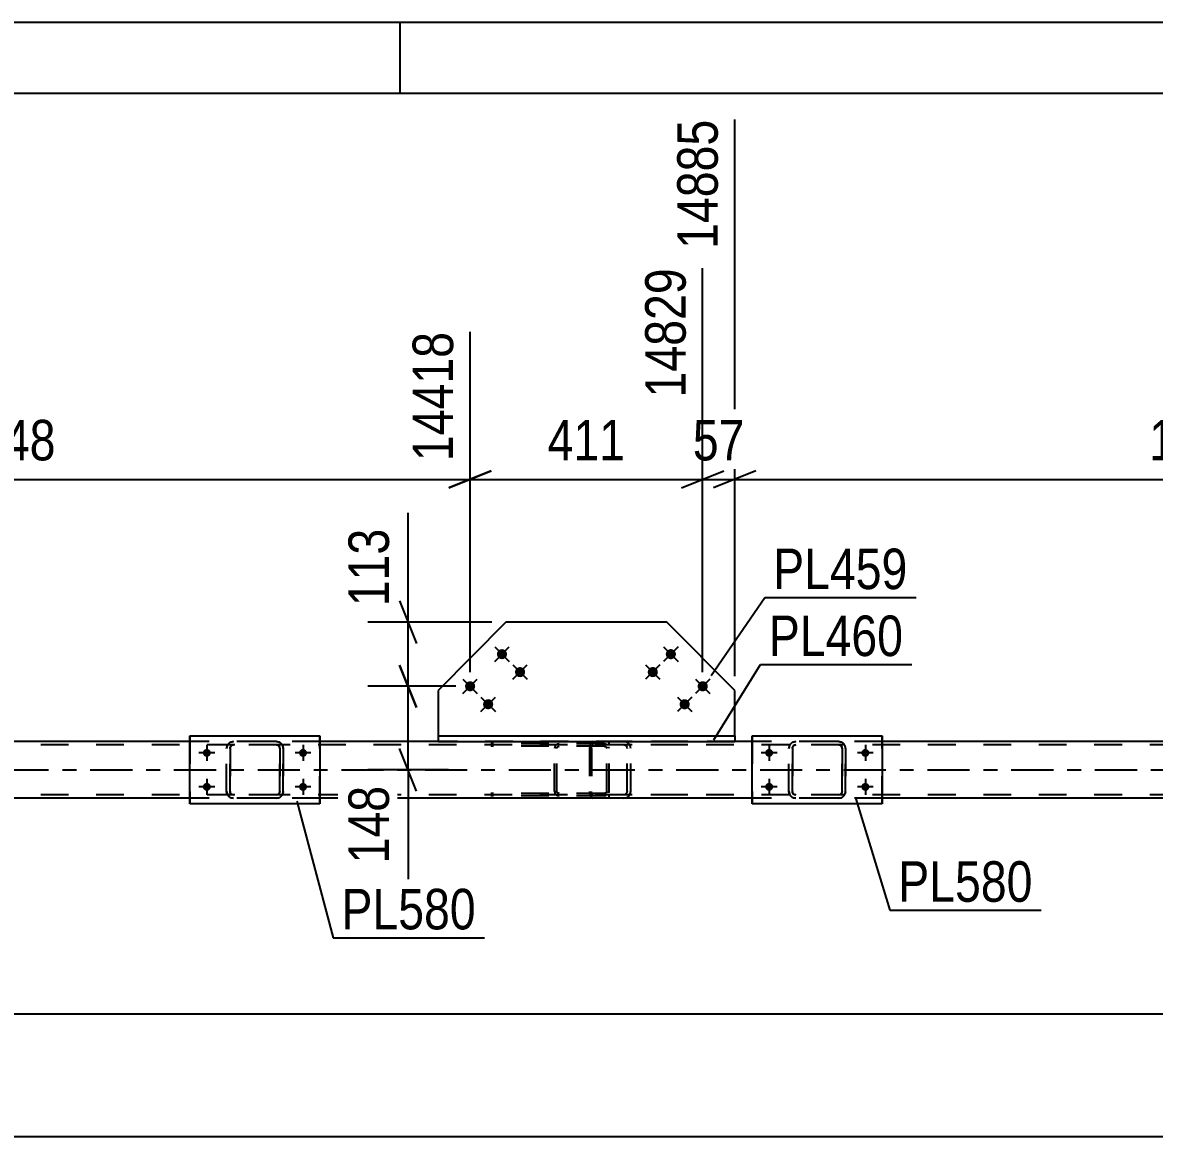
# Model space of a CAD drawing. Header units: millimetres. Extents: x 0 to 841, y 0 to 594.
# Drawn here: x 604.3 to 684.3, y 515.3 to 594 of the extents above; entities that cross this region are included whole.
import ezdxf

# ---------------------------------------------------------------- set-up
doc = ezdxf.new("R2010")
doc.units = ezdxf.units.MM
doc.linetypes.add('DXK_LINE_DOT2', pattern=[3.9198, 1.9599, -1.9599])
doc.linetypes.add('DXK_LINE_DOT3', pattern=[5.9187, 2.979, -0.9799, 0.9799, -0.9799])
doc.styles.add('Arial Narrow', font='ARIALN.TTF', dxfattribs={"height": 0.2})

# ---------------------------------------------------------------- blocks, each defined once
blk = doc.blocks.new('Unknown-570349097-1114 - 28277')
at = {"color": 5, "linetype": 'Continuous'}
for p, q in [((841, 594), (0, 594)), ((631, 589), (631, 594)), ((836, 589), (5, 589))]:
    blk.add_line(p, q, dxfattribs=at)
blk = doc.blocks.new('Part-570349097-2428 - 2282')
at = {"color": 7, "linetype": 'DXK_LINE_DOT2'}
for p, q in [((658.492, 542.704), (658.528, 542.888)), ((658.492, 542.704), (658.493, 542.704)), ((658.492, 539.664), (658.492, 542.704)), ((658.53, 542.888), (658.493, 542.704)), ((658.493, 539.664), (658.493, 542.704)), ((658.75, 542.796), (658.732, 542.704)), ((658.733, 542.704), (658.732, 542.704)), ((658.732, 542.704), (658.732, 539.664)), ((658.733, 542.704), (658.751, 542.796)), ((658.733, 539.664), (658.733, 542.704)), ((658.802, 542.874), (658.75, 542.796)), ((658.751, 542.796), (658.803, 542.874)), ((658.788, 543.148), (658.972, 543.184)), ((658.973, 543.184), (658.789, 543.148)), ((658.88, 542.926), (658.802, 542.874)), ((658.803, 542.874), (658.881, 542.926)), ((658.972, 542.944), (658.88, 542.926)), ((658.881, 542.926), (658.973, 542.944)), ((662.013, 543.184), (658.972, 543.184)), ((662.013, 542.944), (658.972, 542.944)), ((662.012, 543.184), (662.195, 543.148)), ((662.103, 542.926), (662.012, 542.944)), ((662.197, 543.148), (662.013, 543.184)), ((662.013, 542.944), (662.105, 542.926)), ((662.181, 542.874), (662.103, 542.926)), ((662.105, 542.926), (662.183, 542.874)), ((662.233, 542.796), (662.181, 542.874)), ((662.183, 542.874), (662.235, 542.796)), ((662.252, 542.704), (662.233, 542.796)), ((662.235, 542.796), (662.253, 542.704)), ((662.253, 542.704), (662.252, 542.704)), ((662.252, 542.704), (662.252, 539.664)), ((662.253, 539.664), (662.253, 542.704)), ((662.455, 542.888), (662.492, 542.704)), ((662.493, 542.704), (662.456, 542.888)), ((662.493, 542.704), (662.492, 542.704)), ((662.492, 542.704), (662.492, 539.664)), ((662.493, 539.664), (662.493, 542.704)), ((658.493, 539.664), (658.492, 539.664)), ((658.528, 539.481), (658.492, 539.664)), ((658.493, 539.664), (658.53, 539.481)), ((658.732, 539.664), (658.733, 539.664)), ((658.732, 539.664), (658.75, 539.573)), ((658.751, 539.573), (658.733, 539.664)), ((658.75, 539.573), (658.802, 539.495)), ((658.803, 539.495), (658.751, 539.573)), ((658.802, 539.495), (658.88, 539.443)), ((658.881, 539.443), (658.803, 539.495)), ((658.88, 539.443), (658.972, 539.424)), ((658.973, 539.424), (658.881, 539.443)), ((662.013, 539.424), (658.972, 539.424)), ((662.012, 539.424), (662.103, 539.443)), ((662.105, 539.443), (662.013, 539.424)), ((662.103, 539.443), (662.181, 539.495)), ((662.183, 539.495), (662.105, 539.443)), ((662.181, 539.495), (662.233, 539.573)), ((662.235, 539.573), (662.183, 539.495)), ((662.233, 539.573), (662.252, 539.664)), ((662.253, 539.664), (662.235, 539.573)), ((662.252, 539.664), (662.253, 539.664)), ((662.492, 539.664), (662.455, 539.481)), ((662.456, 539.481), (662.493, 539.664)), ((662.492, 539.664), (662.493, 539.664)), ((658.972, 539.184), (658.788, 539.221)), ((658.789, 539.221), (658.973, 539.184)), ((662.013, 539.184), (658.972, 539.184)), ((662.195, 539.221), (662.012, 539.184)), ((662.013, 539.184), (662.197, 539.221))]:
    blk.add_line(p, q, dxfattribs=at)
at = {"color": 7, "linetype": 'DXK_LINE_DOT3'}
blk.add_line((660.494, 541.184), (660.491, 541.184), dxfattribs=at)
at = {"color": 7, "linetype": 'DXK_LINE_DOT2'}
for centre, start, end in [((658.972, 542.704), 112.5, 157.5), ((658.973, 542.704), 112.5, 157.5), ((662.012, 542.704), 22.5, 67.5), ((662.013, 542.704), 22.5, 67.5), ((658.972, 539.664), 202.5, 247.5), ((658.973, 539.664), 202.5, 247.5), ((662.012, 539.664), 292.5, 337.5), ((662.013, 539.664), 292.5, 337.5)]:
    blk.add_arc(centre, 0.48, start, end, dxfattribs=at)
blk = doc.blocks.new('Bolt-570349097-2311 - 2282')
at = {"linetype": 'Continuous'}
for points in [[(650.397, 549.108, -1), (649.89, 549.619, -1)], [(649.12, 547.84, -1), (648.613, 548.351, -1)], [(652.652, 546.838, -1), (652.145, 547.349, -1)], [(651.375, 545.569, -1), (650.867, 546.08, -1)]]:
    blk.add_hatch(color=1, dxfattribs=at).paths.add_polyline_path(points)
at = {"color": 1, "linetype": 'Continuous'}
for p, q in [((650.655, 549.871), (649.633, 548.857)), ((649.636, 549.875), (650.651, 548.853)), ((649.377, 548.603), (648.355, 547.588)), ((648.359, 548.607), (649.374, 547.585)), ((652.909, 547.6), (651.887, 546.586)), ((651.891, 547.604), (652.906, 546.582)), ((651.632, 546.332), (650.61, 545.318)), ((650.614, 546.336), (651.628, 545.314))]:
    blk.add_line(p, q, dxfattribs=at)
blk = doc.blocks.new('Bolt-570349097-2297 - 2282')
at = {"linetype": 'Continuous'}
for points in [[(617.061, 542.384), (617.068, 542.443), (617.086, 542.498), (617.115, 542.549), (617.154, 542.593), (617.201, 542.627), (617.255, 542.651), (617.312, 542.663), (617.371, 542.663), (617.428, 542.651), (617.481, 542.627), (617.529, 542.593), (617.568, 542.549), (617.597, 542.498), (617.615, 542.443), (617.621, 542.384), (617.615, 542.326), (617.597, 542.271), (617.568, 542.22), (617.529, 542.176), (617.481, 542.142), (617.428, 542.118), (617.371, 542.106), (617.312, 542.106), (617.255, 542.118), (617.201, 542.142), (617.154, 542.176), (617.115, 542.22), (617.086, 542.271), (617.068, 542.326)], [(623.861, 542.384), (623.868, 542.443), (623.886, 542.498), (623.915, 542.549), (623.954, 542.593), (624.001, 542.627), (624.055, 542.651), (624.112, 542.663), (624.171, 542.663), (624.228, 542.651), (624.281, 542.627), (624.329, 542.593), (624.368, 542.549), (624.397, 542.498), (624.415, 542.443), (624.421, 542.384), (624.415, 542.326), (624.397, 542.271), (624.368, 542.22), (624.329, 542.176), (624.281, 542.142), (624.228, 542.118), (624.171, 542.106), (624.112, 542.106), (624.055, 542.118), (624.001, 542.142), (623.954, 542.176), (623.915, 542.22), (623.886, 542.271), (623.868, 542.326)], [(617.061, 539.984), (617.068, 540.043), (617.086, 540.098), (617.115, 540.149), (617.154, 540.193), (617.201, 540.227), (617.255, 540.251), (617.312, 540.263), (617.371, 540.263), (617.428, 540.251), (617.481, 540.227), (617.529, 540.193), (617.568, 540.149), (617.597, 540.098), (617.615, 540.043), (617.621, 539.984), (617.615, 539.926), (617.597, 539.871), (617.568, 539.82), (617.529, 539.776), (617.481, 539.742), (617.428, 539.718), (617.371, 539.706), (617.312, 539.706), (617.255, 539.718), (617.201, 539.742), (617.154, 539.776), (617.115, 539.82), (617.086, 539.871), (617.068, 539.926)], [(623.861, 539.984), (623.868, 540.043), (623.886, 540.098), (623.915, 540.149), (623.954, 540.193), (624.001, 540.227), (624.055, 540.251), (624.112, 540.263), (624.171, 540.263), (624.228, 540.251), (624.281, 540.227), (624.329, 540.193), (624.368, 540.149), (624.397, 540.098), (624.415, 540.043), (624.421, 539.984), (624.415, 539.926), (624.397, 539.871), (624.368, 539.82), (624.329, 539.776), (624.281, 539.742), (624.228, 539.718), (624.171, 539.706), (624.112, 539.706), (624.055, 539.718), (624.001, 539.742), (623.954, 539.776), (623.915, 539.82), (623.886, 539.871), (623.868, 539.926)]]:
    blk.add_hatch(color=1, dxfattribs=at).paths.add_polyline_path(points)
at = {"color": 1, "linetype": 'Continuous'}
for p, q in [((617.341, 542.944), (617.341, 541.824)), ((624.141, 542.944), (624.141, 541.824)), ((617.901, 542.384), (616.781, 542.384)), ((624.701, 542.384), (623.581, 542.384)), ((617.341, 540.544), (617.341, 539.424)), ((624.141, 540.544), (624.141, 539.424)), ((617.901, 539.984), (616.781, 539.984)), ((624.701, 539.984), (623.581, 539.984))]:
    blk.add_line(p, q, dxfattribs=at)
blk = doc.blocks.new('Bolt-570349097-2298 - 2282')
at = {"linetype": 'Continuous'}
for points in [[(638.46, 549.619, -1), (637.953, 549.108, -1)], [(639.738, 548.351, -1), (639.231, 547.84, -1)], [(636.206, 547.349, -1), (635.699, 546.838, -1)], [(637.483, 546.08, -1), (636.976, 545.569, -1)]]:
    blk.add_hatch(color=1, dxfattribs=at).paths.add_polyline_path(points)
at = {"color": 1, "linetype": 'Continuous'}
for p, q in [((637.696, 549.871), (638.718, 548.857)), ((637.7, 548.853), (638.714, 549.875)), ((638.973, 548.603), (639.995, 547.588)), ((638.977, 547.585), (639.991, 548.607)), ((635.441, 547.6), (636.463, 546.586)), ((635.445, 546.582), (636.459, 547.604)), ((636.719, 546.332), (637.741, 545.318)), ((636.722, 545.314), (637.737, 546.336))]:
    blk.add_line(p, q, dxfattribs=at)
blk = doc.blocks.new('Part-570349097-2427 - 2282')
at = {"color": 2, "linetype": 'Continuous'}
for p, q in [((655.893, 538.784), (655.893, 543.584)), ((655.893, 543.584), (655.893, 543.584)), ((655.893, 543.584), (665.093, 543.584)), ((665.093, 543.584), (665.093, 538.784)), ((655.893, 538.784), (655.893, 538.784)), ((665.093, 538.784), (655.893, 538.784))]:
    blk.add_line(p, q, dxfattribs=at)
at = {"color": 7, "linetype": 'DXK_LINE_DOT2'}
for p, q in [((655.893, 543.584), (655.893, 538.784)), ((655.893, 543.584), (655.893, 543.584)), ((665.093, 538.784), (665.093, 543.584)), ((655.893, 538.784), (655.893, 538.784))]:
    blk.add_line(p, q, dxfattribs=at)
blk = doc.blocks.new('Bolt-570349097-2310 - 2282')
at = {"linetype": 'Continuous'}
for points in [[(656.813, 542.384), (656.819, 542.443), (656.837, 542.498), (656.866, 542.549), (656.906, 542.593), (656.953, 542.627), (657.006, 542.651), (657.064, 542.663), (657.122, 542.663), (657.179, 542.651), (657.233, 542.627), (657.28, 542.593), (657.319, 542.549), (657.349, 542.498), (657.367, 542.443), (657.373, 542.384), (657.367, 542.326), (657.349, 542.271), (657.319, 542.22), (657.28, 542.176), (657.233, 542.142), (657.179, 542.118), (657.122, 542.106), (657.064, 542.106), (657.006, 542.118), (656.953, 542.142), (656.906, 542.176), (656.866, 542.22), (656.837, 542.271), (656.819, 542.326)], [(663.613, 542.384), (663.619, 542.443), (663.637, 542.498), (663.666, 542.549), (663.706, 542.593), (663.753, 542.627), (663.806, 542.651), (663.864, 542.663), (663.922, 542.663), (663.979, 542.651), (664.033, 542.627), (664.08, 542.593), (664.119, 542.549), (664.149, 542.498), (664.167, 542.443), (664.173, 542.384), (664.167, 542.326), (664.149, 542.271), (664.119, 542.22), (664.08, 542.176), (664.033, 542.142), (663.979, 542.118), (663.922, 542.106), (663.864, 542.106), (663.806, 542.118), (663.753, 542.142), (663.706, 542.176), (663.666, 542.22), (663.637, 542.271), (663.619, 542.326)], [(656.813, 539.984), (656.819, 540.043), (656.837, 540.098), (656.866, 540.149), (656.906, 540.193), (656.953, 540.227), (657.006, 540.251), (657.064, 540.263), (657.122, 540.263), (657.179, 540.251), (657.233, 540.227), (657.28, 540.193), (657.319, 540.149), (657.349, 540.098), (657.367, 540.043), (657.373, 539.984), (657.367, 539.926), (657.349, 539.871), (657.319, 539.82), (657.28, 539.776), (657.233, 539.742), (657.179, 539.718), (657.122, 539.706), (657.064, 539.706), (657.006, 539.718), (656.953, 539.742), (656.906, 539.776), (656.866, 539.82), (656.837, 539.871), (656.819, 539.926)], [(663.613, 539.984), (663.619, 540.043), (663.637, 540.098), (663.666, 540.149), (663.706, 540.193), (663.753, 540.227), (663.806, 540.251), (663.864, 540.263), (663.922, 540.263), (663.979, 540.251), (664.033, 540.227), (664.08, 540.193), (664.119, 540.149), (664.149, 540.098), (664.167, 540.043), (664.173, 539.984), (664.167, 539.926), (664.149, 539.871), (664.119, 539.82), (664.08, 539.776), (664.033, 539.742), (663.979, 539.718), (663.922, 539.706), (663.864, 539.706), (663.806, 539.718), (663.753, 539.742), (663.706, 539.776), (663.666, 539.82), (663.637, 539.871), (663.619, 539.926)]]:
    blk.add_hatch(color=1, dxfattribs=at).paths.add_polyline_path(points)
at = {"color": 1, "linetype": 'Continuous'}
for p, q in [((657.093, 542.944), (657.093, 541.824)), ((663.893, 542.944), (663.893, 541.824)), ((657.653, 542.384), (656.533, 542.384)), ((664.453, 542.384), (663.333, 542.384)), ((657.093, 540.544), (657.093, 539.424)), ((663.893, 540.544), (663.893, 539.424)), ((657.653, 539.984), (656.533, 539.984)), ((664.453, 539.984), (663.333, 539.984))]:
    blk.add_line(p, q, dxfattribs=at)
blk = doc.blocks.new('Part-570349097-2361 - 2282')
at = {"color": 2, "linetype": 'Continuous'}
for p, q in [((638.482, 551.628), (633.69, 546.802)), ((649.869, 551.628), (638.482, 551.628)), ((654.66, 546.802), (649.869, 551.628)), ((633.69, 546.802), (633.69, 543.586)), ((654.66, 543.586), (654.66, 546.802))]:
    blk.add_line(p, q, dxfattribs=at)
at = {"color": 7, "linetype": 'DXK_LINE_DOT2'}
blk.add_line((633.69, 543.586), (654.66, 543.586), dxfattribs=at)
blk = doc.blocks.new('Part-570349097-2433 - 2282')
at = {"color": 2, "linetype": 'Continuous'}
for p, q in [((616.141, 538.784), (616.141, 543.584)), ((616.141, 543.584), (616.141, 543.584)), ((616.141, 543.584), (625.341, 543.584)), ((625.341, 543.584), (625.341, 538.784)), ((616.141, 538.784), (616.141, 538.784)), ((625.341, 538.784), (616.141, 538.784))]:
    blk.add_line(p, q, dxfattribs=at)
at = {"color": 7, "linetype": 'DXK_LINE_DOT2'}
for p, q in [((616.141, 543.584), (616.141, 538.784)), ((616.141, 543.584), (616.141, 543.584)), ((625.341, 538.784), (625.341, 543.584)), ((616.141, 538.784), (616.141, 538.784))]:
    blk.add_line(p, q, dxfattribs=at)
blk = doc.blocks.new('Part-570349097-2434 - 2282')
at = {"color": 7, "linetype": 'DXK_LINE_DOT2'}
for p, q in [((618.74, 542.704), (618.777, 542.888)), ((618.74, 542.704), (618.742, 542.704)), ((618.74, 539.664), (618.74, 542.704)), ((618.778, 542.888), (618.742, 542.704)), ((618.742, 539.664), (618.742, 542.704)), ((618.998, 542.796), (618.98, 542.704)), ((618.982, 542.704), (618.98, 542.704)), ((618.98, 542.704), (618.98, 539.664)), ((618.982, 542.704), (619, 542.796)), ((618.982, 539.664), (618.982, 542.704)), ((619.05, 542.874), (618.998, 542.796)), ((619, 542.796), (619.052, 542.874)), ((619.036, 543.148), (619.22, 543.184)), ((619.222, 543.184), (619.038, 543.148)), ((619.128, 542.926), (619.05, 542.874)), ((619.052, 542.874), (619.13, 542.926)), ((619.22, 542.944), (619.128, 542.926)), ((619.13, 542.926), (619.222, 542.944)), ((622.262, 543.184), (619.22, 543.184)), ((622.262, 542.944), (619.22, 542.944)), ((622.26, 543.184), (622.444, 543.148)), ((622.352, 542.926), (622.26, 542.944)), ((622.445, 543.148), (622.262, 543.184)), ((622.262, 542.944), (622.353, 542.926)), ((622.43, 542.874), (622.352, 542.926)), ((622.353, 542.926), (622.431, 542.874)), ((622.482, 542.796), (622.43, 542.874)), ((622.431, 542.874), (622.483, 542.796)), ((622.5, 542.704), (622.482, 542.796)), ((622.483, 542.796), (622.502, 542.704)), ((622.502, 542.704), (622.5, 542.704)), ((622.5, 542.704), (622.5, 539.664)), ((622.502, 539.664), (622.502, 542.704)), ((622.704, 542.888), (622.74, 542.704)), ((622.742, 542.704), (622.705, 542.888)), ((622.742, 542.704), (622.74, 542.704)), ((622.74, 542.704), (622.74, 539.664)), ((622.742, 539.664), (622.742, 542.704)), ((618.742, 539.664), (618.74, 539.664)), ((618.777, 539.481), (618.74, 539.664)), ((618.742, 539.664), (618.778, 539.481)), ((618.98, 539.664), (618.982, 539.664)), ((618.98, 539.664), (618.998, 539.573)), ((619, 539.573), (618.982, 539.664)), ((618.998, 539.573), (619.05, 539.495)), ((619.052, 539.495), (619, 539.573)), ((619.05, 539.495), (619.128, 539.443)), ((619.13, 539.443), (619.052, 539.495)), ((619.128, 539.443), (619.22, 539.424)), ((619.222, 539.424), (619.13, 539.443)), ((622.262, 539.424), (619.22, 539.424)), ((622.26, 539.424), (622.352, 539.443)), ((622.353, 539.443), (622.262, 539.424)), ((622.352, 539.443), (622.43, 539.495)), ((622.431, 539.495), (622.353, 539.443)), ((622.43, 539.495), (622.482, 539.573)), ((622.483, 539.573), (622.431, 539.495)), ((622.482, 539.573), (622.5, 539.664)), ((622.502, 539.664), (622.483, 539.573)), ((622.5, 539.664), (622.502, 539.664)), ((622.74, 539.664), (622.704, 539.481)), ((622.705, 539.481), (622.742, 539.664)), ((622.74, 539.664), (622.742, 539.664)), ((619.22, 539.184), (619.036, 539.221)), ((619.038, 539.221), (619.222, 539.184)), ((622.262, 539.184), (619.22, 539.184)), ((622.444, 539.221), (622.26, 539.184)), ((622.262, 539.184), (622.445, 539.221))]:
    blk.add_line(p, q, dxfattribs=at)
at = {"color": 7, "linetype": 'DXK_LINE_DOT3'}
blk.add_line((620.743, 541.184), (620.739, 541.184), dxfattribs=at)
at = {"color": 7, "linetype": 'DXK_LINE_DOT2'}
for centre, start, end in [((619.22, 542.704), 112.5, 157.5), ((619.222, 542.704), 112.5, 157.5), ((622.26, 542.704), 22.5, 67.5), ((622.262, 542.704), 22.5, 67.5), ((619.22, 539.664), 202.5, 247.5), ((619.222, 539.664), 202.5, 247.5), ((622.26, 539.664), 292.5, 337.5), ((622.262, 539.664), 292.5, 337.5)]:
    blk.add_arc(centre, 0.48, start, end, dxfattribs=at)
blk = doc.blocks.new('Part-570349097-2529 - 2282')
at = {"color": 2, "linetype": 'Continuous'}
for p, q in [((633.69, 543.586), (633.69, 543.186)), ((633.69, 543.586), (654.66, 543.586)), ((654.66, 543.586), (654.66, 543.186)), ((633.69, 543.186), (654.66, 543.186))]:
    blk.add_line(p, q, dxfattribs=at)
blk = doc.blocks.new('Part-570349097-2594 - 2282')
at = {"color": 7, "linetype": 'DXK_LINE_DOT2'}
for p, q in [((752.596, 542.946), (76.415, 542.946)), ((625.341, 543.186), (616.141, 543.186)), ((654.66, 543.186), (633.69, 543.186)), ((665.093, 543.186), (655.893, 543.186)), ((752.596, 539.426), (76.415, 539.426)), ((625.341, 539.186), (616.141, 539.186)), ((665.093, 539.186), (655.893, 539.186))]:
    blk.add_line(p, q, dxfattribs=at)
at = {"color": 2, "linetype": 'Continuous'}
for p, q in [((616.141, 543.186), (585.59, 543.186)), ((633.69, 543.186), (625.341, 543.186)), ((655.893, 543.186), (654.66, 543.186)), ((695.644, 543.186), (665.093, 543.186)), ((616.141, 539.186), (585.59, 539.186)), ((655.893, 539.186), (625.341, 539.186)), ((695.644, 539.186), (665.093, 539.186))]:
    blk.add_line(p, q, dxfattribs=at)
at = {"color": 7, "linetype": 'DXK_LINE_DOT3'}
blk.add_line((76.415, 541.186), (752.596, 541.186), dxfattribs=at)
blk = doc.blocks.new('Part-570349097-2596 - 2282')
at = {"color": 7, "linetype": 'DXK_LINE_DOT2'}
for p, q in [((644.423, 542.89), (644.403, 542.706)), ((644.403, 542.706), (644.403, 539.666)), ((644.48, 543.045), (644.423, 542.89)), ((644.564, 543.149), (644.48, 543.045)), ((644.533, 542.706), (644.543, 542.798)), ((644.533, 542.706), (644.533, 539.666)), ((644.543, 542.798), (644.572, 542.876)), ((644.664, 543.186), (644.564, 543.149)), ((644.572, 542.876), (644.614, 542.928)), ((644.614, 542.928), (644.664, 542.946)), ((651.338, 543.186), (644.664, 543.186)), ((651.338, 542.946), (644.664, 542.946)), ((645.781, 542.946), (645.781, 543.186)), ((647.002, 543.149), (646.809, 543.186)), ((646.809, 542.946), (646.906, 542.928)), ((646.906, 542.928), (646.988, 542.876)), ((646.988, 542.876), (647.042, 542.798)), ((647.042, 542.798), (647.061, 542.706)), ((647.061, 539.666), (647.061, 542.706)), ((647.314, 542.706), (647.275, 542.89)), ((647.314, 539.666), (647.314, 542.706)), ((644.403, 539.666), (644.423, 539.482)), ((644.423, 539.482), (644.48, 539.327)), ((644.48, 539.327), (644.564, 539.222)), ((644.543, 539.574), (644.533, 539.666)), ((644.56, 539.528), (644.543, 539.574)), ((644.572, 539.496), (644.56, 539.528)), ((644.614, 539.444), (644.572, 539.496)), ((644.664, 539.426), (644.614, 539.444)), ((651.338, 539.426), (644.664, 539.426)), ((645.781, 539.186), (645.781, 539.426)), ((646.906, 539.444), (646.809, 539.426)), ((646.988, 539.496), (646.906, 539.444)), ((647.042, 539.574), (646.988, 539.496)), ((647.061, 539.666), (647.042, 539.574)), ((647.275, 539.482), (647.314, 539.666)), ((644.564, 539.222), (644.664, 539.186)), ((651.338, 539.186), (644.664, 539.186)), ((646.809, 539.186), (647.002, 539.222))]:
    blk.add_line(p, q, dxfattribs=at)
for centre, start, end in [((646.825, 542.69), 23.94724, 68.89731), ((646.825, 539.682), 291.10269, 336.05276)]:
    blk.add_arc(centre, 0.493, start, end, dxfattribs=at)
blk = doc.blocks.new('Part-570349097-2597 - 2282')
at = {"color": 7, "linetype": 'DXK_LINE_DOT2'}
for p, q in [((645.442, 543.016), (637.426, 543.016)), ((645.442, 542.856), (637.426, 542.856)), ((641.932, 542.798), (641.91, 542.696)), ((641.91, 539.676), (641.91, 542.696)), ((641.936, 542.818), (641.932, 542.798)), ((642.079, 542.696), (642.092, 542.757)), ((642.079, 539.676), (642.079, 542.696)), ((642.092, 542.757), (642.129, 542.809)), ((642.249, 543.016), (642.119, 542.992)), ((642.129, 542.809), (642.184, 542.844)), ((642.184, 542.844), (642.249, 542.856)), ((645.572, 542.992), (645.442, 543.016)), ((645.442, 542.856), (645.507, 542.844)), ((645.507, 542.844), (645.562, 542.809)), ((645.562, 542.809), (645.599, 542.757)), ((645.599, 542.757), (645.612, 542.696)), ((645.612, 539.676), (645.612, 542.696)), ((645.759, 542.798), (645.755, 542.818)), ((645.781, 542.696), (645.759, 542.798)), ((645.781, 539.676), (645.781, 542.696)), ((645.442, 539.516), (637.426, 539.516)), ((645.442, 539.356), (637.426, 539.356)), ((641.91, 539.676), (641.936, 539.553)), ((642.092, 539.615), (642.079, 539.676)), ((642.129, 539.563), (642.092, 539.615)), ((642.119, 539.38), (642.249, 539.356)), ((642.184, 539.528), (642.129, 539.563)), ((642.249, 539.516), (642.184, 539.528)), ((645.507, 539.528), (645.442, 539.516)), ((645.442, 539.356), (645.572, 539.38)), ((645.562, 539.563), (645.507, 539.528)), ((645.599, 539.615), (645.562, 539.563)), ((645.612, 539.676), (645.599, 539.615)), ((645.755, 539.553), (645.781, 539.676))]:
    blk.add_line(p, q, dxfattribs=at)
for centre, start, end in [((642.237, 542.684), 110.92909, 155.8657), ((642.237, 539.688), 204.1343, 249.07091)]:
    blk.add_arc(centre, 0.33, start, end, dxfattribs=at)
blk = doc.blocks.new('StraightDimension-570349097-3339 - 2282')
at = {"color": 7, "linetype": 'Continuous'}
blk.add_line((61.12, 515.282), (783.08, 515.282), dxfattribs=at)
blk = doc.blocks.new('StraightDimension-570349097-19639 - 2282')
at = {"color": 7, "linetype": 'Continuous'}
for p, q in [((654.66, 547.802), (654.66, 587.153)), ((720.56, 548.093), (720.56, 572.153)), ((656.16, 562.312), (653.16, 561.112)), ((654.66, 561.712), (720.56, 561.712)), ((719.06, 561.112), (722.06, 562.312))]:
    blk.add_line(p, q, dxfattribs=at)
at = {"color": 0}
blk.add_wipeout([(691.866, 562.462), (691.866, 566.662), (683.354, 566.662), (683.354, 562.462)], dxfattribs=at)
at = {"color": 3, "style": 'Arial Narrow'}
blk.add_text('1648', height=2.8633, dxfattribs=at).set_placement((683.954, 563.062))
at = {"color": 0, "linetype": 'Continuous'}
blk.add_wipeout([(719.96, 572.753), (715.76, 572.753), (715.76, 562.412), (719.96, 562.412)], dxfattribs=at)
at = {"color": 3, "linetype": 'Continuous', "style": 'Arial Narrow'}
blk.add_text('16533', height=2.8633, rotation=90.00021, dxfattribs=at).set_placement((719.36, 563.012))
blk = doc.blocks.new('StraightDimension-570349097-10145 - 2282')
at = {"color": 7, "linetype": 'Continuous'}
blk.add_line((61.76, 523.937), (782.44, 523.937), dxfattribs=at)
blk = doc.blocks.new('StraightDimension-570349097-19640 - 2282')
at = {"color": 7, "linetype": 'Continuous'}
for p, q in [((654.66, 547.802), (654.66, 587.153)), ((652.392, 548.093), (652.392, 576.653)), ((650.892, 561.112), (653.892, 562.312)), ((652.392, 561.712), (654.66, 561.712)), ((656.16, 562.312), (653.16, 561.112))]:
    blk.add_line(p, q, dxfattribs=at)
at = {"color": 0, "linetype": 'Continuous'}
blk.add_wipeout([(654.06, 587.753), (649.86, 587.753), (649.86, 577.412), (654.06, 577.412)], dxfattribs=at)
at = {"color": 3, "linetype": 'Continuous', "style": 'Arial Narrow'}
blk.add_text('14885', height=2.8633, rotation=90.00021, dxfattribs=at).set_placement((653.46, 578.012))
at = {"color": 0}
blk.add_wipeout([(655.954, 562.462), (655.954, 566.662), (651.098, 566.662), (651.098, 562.462)], dxfattribs=at)
at = {"color": 3, "style": 'Arial Narrow'}
blk.add_text('57', height=2.8633, dxfattribs=at).set_placement((651.698, 563.062))
blk = doc.blocks.new('StraightDimension-570349097-19641 - 2282')
at = {"color": 7, "linetype": 'Continuous'}
for p, q in [((652.392, 548.093), (652.392, 576.653)), ((635.952, 548.093), (635.952, 572.153)), ((637.452, 562.312), (634.452, 561.112)), ((635.952, 561.712), (652.392, 561.712)), ((650.892, 561.112), (653.892, 562.312))]:
    blk.add_line(p, q, dxfattribs=at)
at = {"color": 0}
blk.add_wipeout([(647.514, 562.462), (647.514, 566.662), (640.83, 566.662), (640.83, 562.462)], dxfattribs=at)
at = {"color": 3, "style": 'Arial Narrow'}
blk.add_text('411', height=2.8633, dxfattribs=at).set_placement((641.43, 563.062))
at = {"color": 0, "linetype": 'Continuous'}
blk.add_wipeout([(651.792, 577.253), (647.592, 577.253), (647.592, 566.912), (651.792, 566.912)], dxfattribs=at)
at = {"color": 3, "linetype": 'Continuous', "style": 'Arial Narrow'}
blk.add_text('14829', height=2.8633, rotation=90.00021, dxfattribs=at).set_placement((651.192, 567.512))
blk = doc.blocks.new('StraightDimension-570349097-19642 - 2282')
at = {"color": 7, "linetype": 'Continuous'}
for p, q in [((570.052, 547.802), (570.052, 587.153)), ((635.952, 548.093), (635.952, 572.153)), ((571.552, 562.312), (568.552, 561.112)), ((570.052, 561.712), (635.952, 561.712)), ((634.452, 561.112), (637.452, 562.312))]:
    blk.add_line(p, q, dxfattribs=at)
at = {"color": 0}
blk.add_wipeout([(607.258, 562.462), (607.258, 566.662), (598.746, 566.662), (598.746, 562.462)], dxfattribs=at)
at = {"color": 3, "style": 'Arial Narrow'}
blk.add_text('1648', height=2.8633, dxfattribs=at).set_placement((599.346, 563.062))
at = {"color": 0, "linetype": 'Continuous'}
blk.add_wipeout([(635.352, 572.753), (631.152, 572.753), (631.152, 562.412), (635.352, 562.412)], dxfattribs=at)
at = {"color": 3, "linetype": 'Continuous', "style": 'Arial Narrow'}
blk.add_text('14418', height=2.8633, rotation=90.00021, dxfattribs=at).set_placement((634.752, 563.012))
blk = doc.blocks.new('StraightDimension-570349097-28989 - 2282')
at = {"color": 7, "linetype": 'Continuous'}
for p, q in [((631.566, 551.628), (631.566, 559.362)), ((631.566, 551.628), (631.566, 559.362)), ((630.966, 553.128), (632.166, 550.128)), ((637.482, 551.628), (628.716, 551.628)), ((631.566, 547.093), (631.566, 551.628)), ((632.166, 545.593), (630.966, 548.593)), ((634.952, 547.093), (628.716, 547.093))]:
    blk.add_line(p, q, dxfattribs=at)
at = {"color": 0}
blk.add_wipeout([(630.816, 558.837), (626.616, 558.837), (626.616, 552.153), (630.816, 552.153)], dxfattribs=at)
at = {"color": 3, "style": 'Arial Narrow'}
blk.add_text('113', height=2.8633, rotation=90.00021, dxfattribs=at).set_placement((630.216, 552.753))
blk = doc.blocks.new('StraightDimension-570349097-28990 - 2282')
at = {"color": 7, "linetype": 'Continuous'}
for p, q in [((630.966, 548.593), (632.166, 545.593)), ((634.952, 547.093), (628.716, 547.093)), ((631.566, 541.186), (631.566, 547.093)), ((632.166, 539.686), (630.966, 542.686)), ((634.42, 541.186), (628.716, 541.186)), ((631.566, 541.186), (631.566, 533.452)), ((631.566, 541.186), (631.566, 533.452))]:
    blk.add_line(p, q, dxfattribs=at)
at = {"color": 0}
blk.add_wipeout([(630.816, 540.661), (626.616, 540.661), (626.616, 533.977), (630.816, 533.977)], dxfattribs=at)
at = {"color": 3, "style": 'Arial Narrow'}
blk.add_text('148', height=2.8633, rotation=90.00021, dxfattribs=at).set_placement((630.216, 534.577))
blk = doc.blocks.new('Mark-570349097-2357 - 2282')
at = {"color": 30, "linetype": 'Continuous'}
for p, q in [((652.985, 547.85), (656.777, 553.362)), ((656.777, 553.362), (667.481, 553.362))]:
    blk.add_line(p, q, dxfattribs=at)
at = {"color": 0}
blk.add_wipeout([(666.881, 553.962), (666.881, 556.962), (657.377, 556.962), (657.377, 553.962)], dxfattribs=at)
blk.add_wipeout([(666.881, 553.962), (666.881, 556.962), (657.377, 556.962), (657.377, 553.962)], dxfattribs=at)
at = {"color": 3, "style": 'Arial Narrow'}
blk.add_text('PL459', height=2.8633, dxfattribs=at).set_placement((657.377, 553.962))
blk = doc.blocks.new('Mark-570349097-2423 - 2282')
at = {"color": 30, "linetype": 'Continuous'}
for p, q in [((663.217, 539.128), (665.621, 531.263)), ((665.621, 531.263), (676.325, 531.263))]:
    blk.add_line(p, q, dxfattribs=at)
at = {"color": 0}
blk.add_wipeout([(675.725, 531.863), (675.725, 534.863), (666.221, 534.863), (666.221, 531.863)], dxfattribs=at)
blk.add_wipeout([(675.725, 531.863), (675.725, 534.863), (666.221, 534.863), (666.221, 531.863)], dxfattribs=at)
at = {"color": 3, "style": 'Arial Narrow'}
blk.add_text('PL580', height=2.8633, dxfattribs=at).set_placement((666.221, 531.863))
blk = doc.blocks.new('Mark-570349097-2429 - 2282')
at = {"color": 30, "linetype": 'Continuous'}
for p, q in [((623.702, 538.984), (626.261, 529.313)), ((626.261, 529.313), (636.964, 529.313))]:
    blk.add_line(p, q, dxfattribs=at)
at = {"color": 0}
blk.add_wipeout([(636.364, 529.913), (636.364, 532.913), (626.861, 532.913), (626.861, 529.913)], dxfattribs=at)
blk.add_wipeout([(636.364, 529.913), (636.364, 532.913), (626.861, 532.913), (626.861, 529.913)], dxfattribs=at)
at = {"color": 3, "style": 'Arial Narrow'}
blk.add_text('PL580', height=2.8633, dxfattribs=at).set_placement((626.861, 529.913))
blk = doc.blocks.new('Mark-570349097-2525 - 2282')
at = {"color": 30, "linetype": 'Continuous'}
for p, q in [((653.185, 543.312), (656.47, 548.63)), ((656.47, 548.63), (667.173, 548.63))]:
    blk.add_line(p, q, dxfattribs=at)
at = {"color": 0}
blk.add_wipeout([(666.573, 549.23), (666.573, 552.23), (657.07, 552.23), (657.07, 549.23)], dxfattribs=at)
blk.add_wipeout([(666.573, 549.23), (666.573, 552.23), (657.07, 552.23), (657.07, 549.23)], dxfattribs=at)
at = {"color": 3, "style": 'Arial Narrow'}
blk.add_text('PL460', height=2.8633, dxfattribs=at).set_placement((657.07, 549.23))

msp = doc.modelspace()

# ---------------------------------------------------------------- block references
for name in ['Unknown-570349097-1114 - 28277', 'Part-570349097-2361 - 2282', 'Bolt-570349097-2298 - 2282', 'Bolt-570349097-2311 - 2282', 'Part-570349097-2594 - 2282', 'Part-570349097-2433 - 2282', 'Part-570349097-2529 - 2282', 'Part-570349097-2427 - 2282', 'Bolt-570349097-2297 - 2282', 'Part-570349097-2434 - 2282', 'Part-570349097-2597 - 2282', 'Part-570349097-2596 - 2282', 'Bolt-570349097-2310 - 2282', 'Part-570349097-2428 - 2282']:
    msp.add_blockref(name, (0, 0))

# ---------------------------------------------------------------- next in the draw order: block references
for name in ['StraightDimension-570349097-19639 - 2282', 'StraightDimension-570349097-3339 - 2282']:
    msp.add_blockref(name, (0, 0))

# ---------------------------------------------------------------- next in the draw order: block references
for name in ['StraightDimension-570349097-19640 - 2282', 'StraightDimension-570349097-10145 - 2282']:
    msp.add_blockref(name, (0, 0))

# ---------------------------------------------------------------- next in the draw order: block references
for name in ['StraightDimension-570349097-19641 - 2282', 'Mark-570349097-2423 - 2282']:
    msp.add_blockref(name, (0, 0))

# ---------------------------------------------------------------- next in the draw order: block references
for name in ['StraightDimension-570349097-19642 - 2282', 'Mark-570349097-2357 - 2282']:
    msp.add_blockref(name, (0, 0))

# ---------------------------------------------------------------- next in the draw order: block references
for name in ['StraightDimension-570349097-28989 - 2282', 'Mark-570349097-2525 - 2282']:
    msp.add_blockref(name, (0, 0))

# ---------------------------------------------------------------- next in the draw order: block references
msp.add_blockref('StraightDimension-570349097-28990 - 2282', (0, 0))

# ---------------------------------------------------------------- next in the draw order: block references
msp.add_blockref('Mark-570349097-2429 - 2282', (0, 0))

doc.saveas('drawing.dxf')
